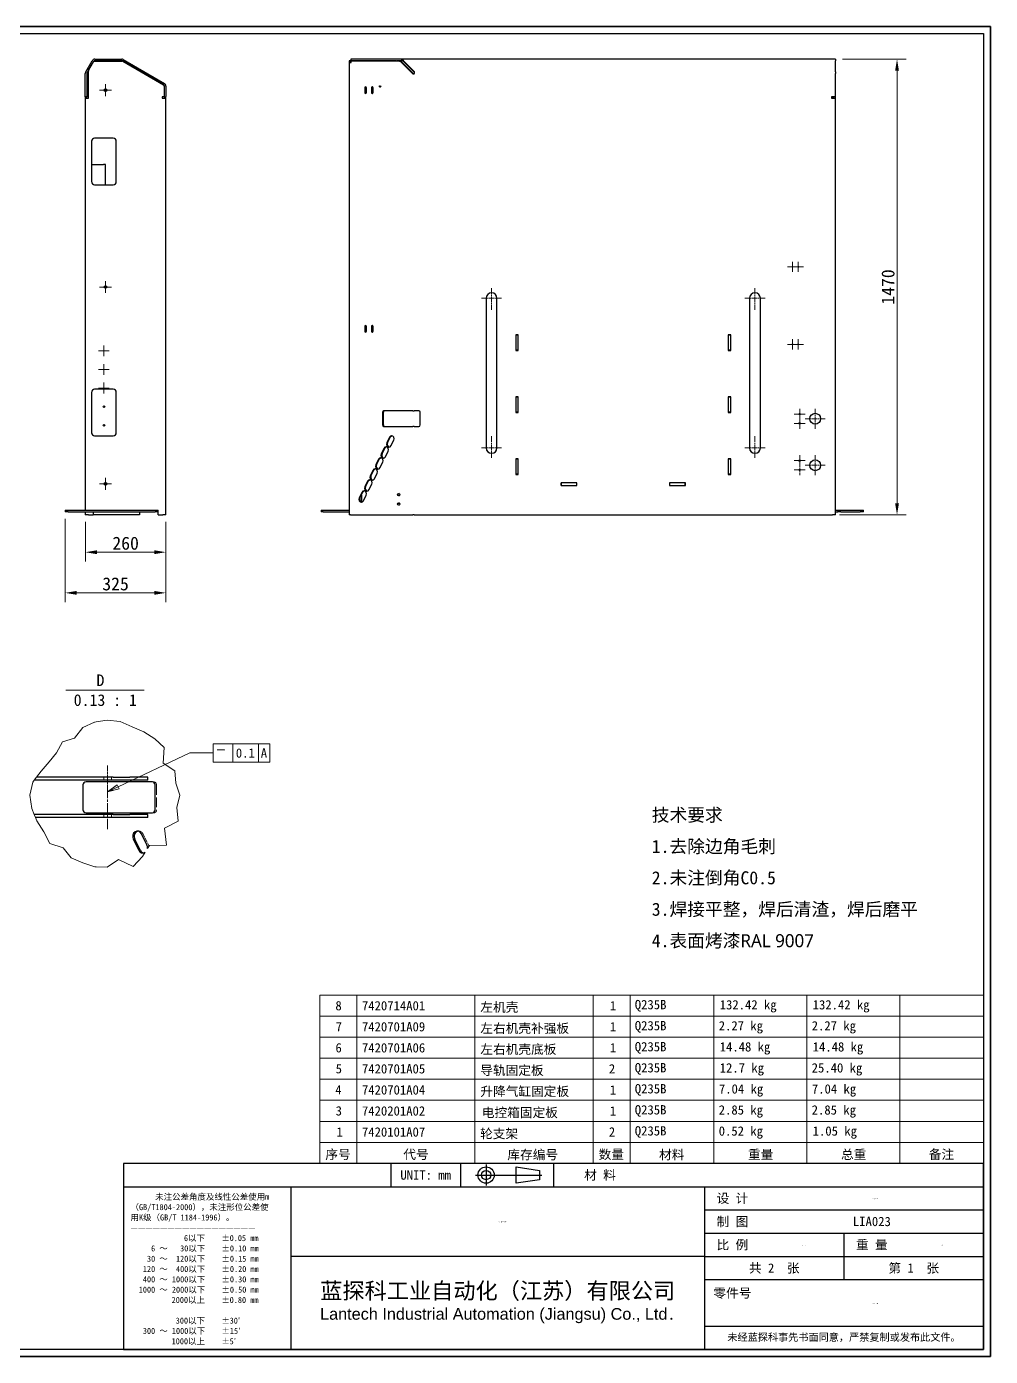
# Model space of a CAD drawing. Header units: millimetres. Extents: x 90 to 6218, y 82 to 4373.
# Drawn here: x 3107 to 6218, y 82 to 4373 of the extents above; entities that cross this region are included whole.
import ezdxf
from ezdxf.enums import TextEntityAlignment as Align

# ---------------------------------------------------------------- set-up
doc = ezdxf.new("R2018")
doc.units = ezdxf.units.MM
doc.header["$LTSCALE"] = 15
doc.linetypes.add('CHAIN', pattern=[0.3543, 0.2362, -0.0295, 0.0591, -0.0295])
doc.linetypes.add('DASHED', pattern=[0.2067, 0.1654, -0.0413])
for name, color, linetype, lineweight in [('1', 7, 'Continuous', 18), ('可见 (ISO)', 7, 'Continuous', 25), ('图框 (ISO)', 7, 'Continuous', 35), ('标题 (ISO)', 7, 'Continuous', 25)]:
    doc.layers.add(name, color=color, linetype=linetype, lineweight=lineweight)
for name, color, linetype, lineweight, true_color in [('中心标记 (ISO)', 1, 'CHAIN', 18, 0xff0000), ('中心线 (ISO)', 1, 'CHAIN', 18, 0xff0000), ('尺寸 (ISO)', 7, 'Continuous', 18, 0x008000), ('折线 (ISO)', 7, 'Continuous', 18, 0x008000), ('符号 (ISO)', 7, 'Continuous', 18, 0x008000), ('隐藏 (ISO)', 5, 'DASHED', 18, 0x0000ff)]:
    doc.layers.add(name, color=color, linetype=linetype, lineweight=lineweight, true_color=true_color)
doc.styles.add('HZ_33', font='simfang.ttf')
doc.styles.get("Standard").update_dxf_attribs({"font": 'simfang.ttf'})
doc.styles.add('文本样式100', font='AIGDT___.TTF')
doc.styles.add('文本样式164', font='SimSun.ttf')
doc.styles.add('最新国标', font='simfang.ttf')
doc.styles.add('注释文本 (ISO)', font='simfang.ttf')
doc.styles.add('添加1', font='simfang.ttf')
doc.dimstyles.new('默认 (GB)', dxfattribs={"dimscale": 15, "dimtxt": 2.8, "dimasz": 2.5, "dimexe": 2, "dimexo": 1.5, "dimgap": 0.5, "dimtad": 1, "dimtoh": 1, "dimdsep": 46, "dimtxsty": '最新国标', "dimcen": 0.09, "dimdle": 10, "dimclrd": 256, "dimclre": 256, "dimclrt": 256, "dimazin": 2, "dimtfac": 0.535714, "dimtdec": 3, "dimtmove": 0, "dimatfit": 3, "dimfxl": 0, "dimtolj": 1, "dimlwd": -1, "dimlwe": -1, "dimarcsym": 0})

# ---------------------------------------------------------------- blocks, each defined once
blk = doc.blocks.new('图框 最新国标')
at = {"layer": '图框 (ISO)'}
for p, q in [((6, 7), (6, 291.5)), ((6, 291.5), (414.5, 291.5)), ((414.5, 291.5), (414.5, 5.5)), ((6, 7), (6, 5.5)), ((6, 7), (6, 5.5)), ((414.5, 5.5), (6, 5.5))]:
    blk.add_line(p, q, dxfattribs=at)
at = {"layer": '图框 (ISO)', "color": 7, "linetype": 'Continuous', "lineweight": 25}
for p, q in [((18, 290), (413, 290)), ((18, 7), (18, 290)), ((18, 290), (413, 290)), ((53, 290), (53, 282)), ((413, 290), (413, 7)), ((413, 290), (413, 7)), ((53, 282), (18, 282)), ((413, 7), (6, 7)), ((413, 7), (18, 7))]:
    blk.add_line(p, q, dxfattribs=at)
at = {"layer": '图框 (ISO)', "lineweight": 30}
blk.add_attdef('零件代号', text='', height=2.5, rotation=180, dxfattribs=at).set_placement((35.5, 286), align=Align.MIDDLE_CENTER)
blk = doc.blocks.new('标题栏 最新国标')
at = {"layer": '标题 (ISO)'}
for p, q in [((381.98, -183.84), (196.98, -183.84)), ((196.98, -183.84), (196.98, -223.84)), ((254.48, -183.84), (254.48, -188.84)), ((269.48, -183.84), (269.48, -188.84)), ((281.48, -188.09), (281.48, -184.59)), ((281.48, -184.59), (286.48, -185.34)), ((286.48, -185.34), (286.48, -187.34)), ((289.48, -183.84), (289.48, -188.84)), ((381.98, -223.84), (381.98, -183.84)), ((383.48, -183.84), (383.48, -225.34)), ((286.48, -187.34), (281.48, -188.09)), ((196.98, -188.84), (381.98, -188.84)), ((232.98, -188.84), (232.98, -223.84)), ((321.98, -188.84), (321.98, -223.84)), ((321.98, -193.84), (381.98, -193.84)), ((321.98, -198.84), (381.98, -198.84)), ((351.98, -198.84), (351.98, -208.84)), ((321.98, -203.84), (232.98, -203.84)), ((321.98, -203.84), (381.98, -203.84)), ((321.98, -208.84), (381.98, -208.84)), ((321.98, -218.84), (381.98, -218.84)), ((196.98, -223.84), (381.98, -223.84)), ((383.48, -225.34), (196.98, -225.34))]:
    blk.add_line(p, q, dxfattribs=at)
at = {"layer": '标题 (ISO)', "linetype": 'CHAIN', "ltscale": 5.000333}
blk.add_line((274.98, -184.09), (274.98, -188.59), dxfattribs=at)
at = {"layer": '标题 (ISO)', "linetype": 'CHAIN', "ltscale": 15.834605}
blk.add_line((272.73, -186.34), (286.98, -186.34), dxfattribs=at)
at = {"layer": '标题 (ISO)'}
for radius in [1.75, 1]:
    blk.add_circle((274.98, -186.34), radius, dxfattribs=at)
at = {"layer": '1', "style": '文本样式164'}
for s, p in [('UNIT: mm', (261.98, -186.34)), ('材 料', (299.48, -186.34)), ('设 计', (327.98, -191.34)), ('制 图', (327.98, -196.34)), ('比 例', (327.98, -201.34)), ('重 量', (357.98, -201.34)), ('共 2  张', (336.98, -206.34)), ('第 1  张', (366.98, -206.34))]:
    blk.add_text(s, height=2, dxfattribs=at).set_placement(p, align=Align.MIDDLE_CENTER)
at = {"layer": '标题 (ISO)', "style": '注释文本 (ISO)'}
for s, insert, char_height, attachment_point, line_spacing_factor in [('\\fSimSun|b0|i0;{\\H1.3000;      未注公差角度及线性公差使用m\\P}\\fSimSun|b0|i0;{\\H1.3000;（GB/T1804-2000），未注形位公差使\\P}\\fSimSun|b0|i0;{\\H1.3000;用K级（GB/T 1184-1996）。\\P}\\fSimSun|b0|i0;{\\H1.3000;—————————————————\\P}\\fSimSun|b0|i0;{\\H1.3000;             6以下    ±0.05 mm\\P}\\fSimSun|b0|i0;{\\H1.3000;     6 ～   30以下    ±0.10 mm\\P}\\fSimSun|b0|i0;{\\H1.3000;    30 ～  120以下    ±0.15 mm\\P}\\fSimSun|b0|i0;{\\H1.3000;   120 ～  400以下    ±0.20 mm\\P}\\fSimSun|b0|i0;{\\H1.3000;   400 ～ 1000以下    ±0.30 mm\\P}\\fSimSun|b0|i0;{\\H1.3000;  1000 ～ 2000以下    ±0.50 mm\\P}\\fSimSun|b0|i0;{\\H1.3000;          2000以上    ±0.80 mm\\P}\\fSimSun|b0|i0;{\\H1.3000;\\P}\\fSimSun|b0|i0;{\\H1.3000;           300以下    ±30′\\P}\\fSimSun|b0|i0;{\\H1.3000;   300 ～ 1000以下    ±15′\\P}\\fSimSun|b0|i0;{\\H1.3000;          1000以上    ±5′}', (198.48, -206.63), 1.3, 4, 1.023913), ('\\pxsm0.94;\\fMicrosoft YaHei|b0|i0;{\\H3.5000;蓝探科工业自动化（江苏）有限公司\\P}\\fArial|b0|i0;{\\H2.5000;Lantech Industrial Automation (Jiangsu) Co., Ltd}\\fFangSong|b0|i0;{\\H2.5000;.}', (277.48, -213.84), 2, 5, 0.978695)]:
    blk.add_mtext(s, dxfattribs=dict(at, insert=insert, char_height=char_height, attachment_point=attachment_point, line_spacing_factor=line_spacing_factor))
at = {"layer": '标题 (ISO)', "attachment_point": 5, "style": '注释文本 (ISO)'}
for s, insert, char_height in [('\\fFangSong|b0|i0;LIA023', (357.98, -196.34), 2), ('\\fFangSong|b0|i0;零件号', (327.98, -211.84), 2), ('\\fSimSun|b0|i0;{\\H1.6000;未经蓝探科事先书面同意，严禁复制或发布此文件。}', (351.98, -221.34), 1.6)]:
    blk.add_mtext(s, dxfattribs=dict(at, insert=insert, char_height=char_height))
at = {"layer": '标题 (ISO)', "lineweight": 30, "flags": 104}
for tag, height, p in [('材料', 2, (324.48, -186.34)), ('设计人', 2, (357.98, -191.34)), ('库存编号', 3.5, (277.48, -196.34)), ('视图比例', 2, (342.98, -201.34)), ('质量\\P3;', 2, (372.98, -201.34)), ('零件代号', 3.5, (357.98, -213.84))]:
    blk.add_attdef(tag, text='', height=height, dxfattribs=at).set_placement(p, align=Align.MIDDLE_CENTER)
blk = doc.blocks.new('明细栏')
at = {"layer": '符号 (ISO)'}
for p, q in [((413, 83.2), (270.2, 83.2)), ((270.2, 83.2), (270.2, 51.53)), ((278.2, 83.2), (278.2, 51.53)), ((303.6, 83.2), (303.6, 51.53)), ((329, 83.2), (329, 51.53)), ((337, 83.2), (337, 51.53)), ((355, 83.2), (355, 51.53)), ((375, 83.2), (375, 51.53)), ((395, 83.2), (395, 51.53)), ((413, 83.2), (413, 51.53)), ((413, 78.68), (270.2, 78.68)), ((413, 74.15), (270.2, 74.15)), ((413, 69.63), (270.2, 69.63)), ((413, 65.1), (270.2, 65.1)), ((413, 60.58), (270.2, 60.58)), ((413, 56.05), (270.2, 56.05)), ((413, 51.53), (270.2, 51.53)), ((270.2, 47), (270.2, 51.53)), ((278.2, 47), (278.2, 51.53)), ((303.6, 47), (303.6, 51.53)), ((329, 47), (329, 51.53)), ((337, 47), (337, 51.53)), ((355, 47), (355, 51.53)), ((375, 47), (375, 51.53)), ((395, 47), (395, 51.53)), ((413, 47), (413, 51.53)), ((413, 47), (270.2, 47))]:
    blk.add_line(p, q, dxfattribs=at)
at = {"layer": '符号 (ISO)', "char_height": 2, "attachment_point": 7, "style": '注释文本 (ISO)'}
for s, insert in [('8', (273.58, 79.9)), ('7420714A01', (279.29, 79.89)), ('左机壳', (304.76, 79.38)), ('1', (332.61, 79.92)), ('Q235B', (337.99, 79.66)), ('132.42 kg', (356.26, 79.47)), ('132.42 kg', (376.26, 79.47)), ('7', (273.64, 75.39)), ('7420701A09', (279.29, 75.37)), ('左右机壳补强板', (304.76, 74.84)), ('1', (332.61, 75.4)), ('Q235B', (337.99, 75.13)), ('2.27 kg', (356.05, 74.95)), ('2.27 kg', (376.05, 74.95)), ('6', (273.59, 70.85)), ('7420701A06', (279.29, 70.84)), ('左右机壳底板', (304.76, 70.33)), ('1', (332.61, 70.87)), ('Q235B', (337.99, 70.61)), ('14.48 kg', (356.26, 70.42)), ('14.48 kg', (376.26, 70.42)), ('12.7 kg', (356.26, 65.9)), ('25.40 kg', (376.05, 65.9)), ('5', (273.63, 66.34)), ('7420701A05', (279.29, 66.32)), ('导轨固定板', (304.74, 65.8)), ('2', (332.41, 66.35)), ('Q235B', (337.99, 66.08)), ('4', (273.55, 61.83)), ('7420701A04 ', (279.29, 61.79)), ('升降气缸固定板', (304.77, 61.28)), ('1', (332.61, 61.82)), ('Q235B', (337.99, 61.56)), ('7.04 kg', (356.09, 61.37)), ('7.04 kg', (376.09, 61.37)), ('3', (273.63, 57.28)), ('7420201A02', (279.29, 57.27)), ('电控箱固定板', (305.08, 56.73)), ('1', (332.61, 57.3)), ('Q235B', (337.99, 57.03)), ('2.85 kg', (356.05, 56.85)), ('2.85 kg', (376.05, 56.85)), ('1', (273.81, 52.77)), ('7420101A07', (279.29, 52.74)), ('轮支架', (304.7, 52.18)), ('2', (332.41, 52.78)), ('Q235B', (337.99, 52.51)), ('0.52 kg', (356.04, 52.32)), ('1.05 kg', (376.26, 52.32)), ('序号', (271.42, 47.71)), ('代号', (288.19, 47.73)), ('库存编号', (310.58, 47.66)), ('数量', (330.21, 47.72)), ('材料', (343.21, 47.68)), ('重量', (362.33, 47.78)), ('总重', (382.36, 47.75)), ('备注', (401.25, 47.74))]:
    blk.add_mtext(s, dxfattribs=dict(at, insert=insert))
blk = doc.blocks.new('*D14')
at = {"layer": 'Defpoints', "color": 0, "transparency": 16777216}
for p in [(3296.6, 2797.4), (3556.6, 2797.4), (3556.6, 2676.9)]:
    blk.add_point(p, dxfattribs=at)
at = {"layer": '尺寸 (ISO)', "color": 116, "true_color": 0x00803f, "transparency": 16777216}
for p, q in [((3296.6, 2774.9), (3296.6, 2646.9)), ((3556.6, 2774.9), (3556.6, 2646.9)), ((3334.1, 2676.9), (3519.1, 2676.9))]:
    blk.add_line(p, q, dxfattribs=at)
for points in [[(3334.1, 2683.1), (3334.1, 2670.6), (3296.6, 2676.9)], [(3519.1, 2683.1), (3519.1, 2670.6), (3556.6, 2676.9)]]:
    blk.add_solid(points, dxfattribs=at)
at = {"layer": '尺寸 (ISO)', "transparency": 16777216, "insert": (3426.6, 2705.6), "char_height": 42, "attachment_point": 5, "style": '最新国标'}
blk.add_mtext('\\A1;260', dxfattribs=at)
blk = doc.blocks.new('*D15')
at = {"layer": 'Defpoints', "color": 0, "transparency": 16777216}
for p in [(3231.6, 2807.4), (3556.6, 2797.4), (3231.6, 2545.7)]:
    blk.add_point(p, dxfattribs=at)
at = {"layer": '尺寸 (ISO)', "color": 116, "true_color": 0x00803f, "transparency": 16777216}
for p, q in [((3231.6, 2784.9), (3231.6, 2515.7)), ((3556.6, 2774.9), (3556.6, 2515.7)), ((3519.1, 2545.7), (3269.1, 2545.7))]:
    blk.add_line(p, q, dxfattribs=at)
for points in [[(3269.1, 2552), (3269.1, 2539.5), (3231.6, 2545.7)], [(3519.1, 2552), (3519.1, 2539.5), (3556.6, 2545.7)]]:
    blk.add_solid(points, dxfattribs=at)
at = {"layer": '尺寸 (ISO)', "transparency": 16777216, "insert": (3394.1, 2574.4), "char_height": 42, "attachment_point": 5, "style": '最新国标'}
blk.add_mtext('\\A1;325', dxfattribs=at)
blk = doc.blocks.new('*D21')
at = {"layer": 'Defpoints', "color": 0, "transparency": 16777216}
for p in [(5717.6, 4267.4), (5916.1, 4267.4), (5707.6, 2797.4)]:
    blk.add_point(p, dxfattribs=at)
at = {"layer": '尺寸 (ISO)', "color": 116, "true_color": 0x00803f, "transparency": 16777216}
for p, q in [((5740.1, 4267.4), (5946.1, 4267.4)), ((5916.1, 2834.9), (5916.1, 4229.9)), ((5730.1, 2797.4), (5946.1, 2797.4))]:
    blk.add_line(p, q, dxfattribs=at)
for points in [[(5909.8, 4229.9), (5922.3, 4229.9), (5916.1, 4267.4)], [(5909.8, 2834.9), (5922.3, 2834.9), (5916.1, 2797.4)]]:
    blk.add_solid(points, dxfattribs=at)
at = {"layer": '尺寸 (ISO)', "transparency": 16777216, "insert": (5887.3, 3532.4), "char_height": 42, "attachment_point": 5, "rotation": 90, "style": '最新国标'}
blk.add_mtext('\\A1;1470', dxfattribs=at)
blk = doc.blocks.new('GDT 标识符号(&T)2')
at = {"layer": '符号 (ISO)'}
for p, q in [((226.83, 128), (242.26, 135.28)), ((242.26, 135.28), (247.26, 135.28)), ((247.26, 137.28), (259.5, 137.28)), ((247.26, 137.28), (247.26, 133.28)), ((251.51, 137.28), (251.51, 133.28)), ((257, 137.28), (257, 133.28)), ((259.5, 137.28), (259.5, 133.28)), ((247.26, 133.28), (259.5, 133.28)), ((226.62, 128.45), (224.67, 127.01)), ((226.83, 128), (224.67, 126.98)), ((224.67, 126.96), (227.05, 127.55)), ((227.05, 127.55), (226.62, 128.45))]:
    blk.add_line(p, q, dxfattribs=at)
at = {"layer": '符号 (ISO)', "flags": 128}
blk.add_lwpolyline([(226.62, 128.45), (224.57, 126.93), (227.05, 127.55), (226.62, 128.45)], dxfattribs=at)
at = {"layer": '符号 (ISO)'}
blk.add_solid([(226.62, 128.45), (224.57, 126.93), (227.05, 127.55), (226.62, 128.45)], dxfattribs=at)
at = {"layer": '符号 (ISO)', "char_height": 2, "attachment_point": 7}
for s, insert, style in [('u', (247.94, 135.05), '文本样式100'), ('0.1', (252.15, 134.24), '注释文本 (ISO)'), ('A', (257.52, 134.28), '注释文本 (ISO)')]:
    blk.add_mtext(s, dxfattribs=dict(at, insert=insert, style=style))

msp = doc.modelspace()

# ---------------------------------------------------------------- linework, layer by layer
at = {"layer": '中心标记 (ISO)', "ltscale": 2.842813}
for p, q in [((3380.749, 4167.378), (3342.373, 4167.378)), ((3361.561, 4186.566), (3361.561, 4148.19)), ((3380.749, 3532.378), (3342.373, 3532.378)), ((3361.561, 3551.566), (3361.561, 3513.19)), ((3380.749, 2897.378), (3342.373, 2897.378)), ((3361.561, 2916.566), (3361.561, 2878.19))]:
    msp.add_line(p, q, dxfattribs=at)
at = {"layer": '中心标记 (ISO)', "ltscale": 2.404479}
for p, q in [((5578.405, 3613.607), (5578.405, 3581.148)), ((5597.605, 3613.607), (5597.605, 3581.148)), ((5594.635, 3597.378), (5562.176, 3597.378)), ((5613.835, 3597.378), (5581.376, 3597.378)), ((5594.635, 3347.378), (5562.176, 3347.378)), ((5578.405, 3363.607), (5578.405, 3331.148)), ((5613.835, 3347.378), (5581.376, 3347.378)), ((5597.605, 3363.607), (5597.605, 3331.148))]:
    msp.add_line(p, q, dxfattribs=at)
at = {"layer": '中心标记 (ISO)', "ltscale": 5.185534}
for p, q in [((4607.605, 3528.878), (4607.605, 3458.878)), ((5457.605, 3528.878), (5457.605, 3458.878)), ((4607.605, 3050.878), (4607.605, 2980.878)), ((5457.605, 3050.878), (5457.605, 2980.878))]:
    msp.add_line(p, q, dxfattribs=at)
at = {"layer": '中心标记 (ISO)', "ltscale": 4.815132}
for p, q in [((4640.105, 3496.378), (4575.105, 3496.378)), ((5490.105, 3496.378), (5425.105, 3496.378)), ((5652.105, 3139.878), (5652.105, 3074.878)), ((5684.605, 3107.378), (5619.605, 3107.378)), ((4640.105, 3013.378), (4575.105, 3013.378)), ((5490.105, 3013.378), (5425.105, 3013.378)), ((5652.105, 2989.878), (5652.105, 2924.878)), ((5684.605, 2957.378), (5619.605, 2957.378))]:
    msp.add_line(p, q, dxfattribs=at)
at = {"layer": '中心标记 (ISO)', "ltscale": 2.586569}
for p, q in [((3374.019, 3326.378), (3339.102, 3326.378)), ((3356.561, 3343.836), (3356.561, 3308.919)), ((3374.019, 3266.378), (3339.102, 3266.378)), ((3356.561, 3283.836), (3356.561, 3248.919)), ((3356.561, 3223.836), (3356.561, 3188.919)), ((3374.019, 3206.378), (3339.102, 3206.378)), ((5602.105, 3139.836), (5602.105, 3104.919)), ((5619.564, 3122.378), (5584.647, 3122.378)), ((5619.564, 3092.378), (5584.647, 3092.378)), ((5602.105, 3109.836), (5602.105, 3074.919)), ((5619.564, 2972.378), (5584.647, 2972.378)), ((5602.105, 2989.836), (5602.105, 2954.919)), ((5619.564, 2942.378), (5584.647, 2942.378)), ((5602.105, 2959.836), (5602.105, 2924.919))]:
    msp.add_line(p, q, dxfattribs=at)
at = {"layer": '中心线 (ISO)', "ltscale": 6.278222}
msp.add_line((3368.595, 1903.978), (3368.595, 1988.728), dxfattribs=at)
at = {"layer": '中心线 (ISO)', "ltscale": 9.466994}
msp.add_line((3368.595, 1783.078), (3368.595, 1910.873), dxfattribs=at)
at = {"layer": '可见 (ISO)'}
for p, q in [((3297.9, 4226.397), (3318.674, 4262.378)), ((3323.004, 4259.878), (3302.23, 4223.897)), ((3307.23, 4231.558), (3323.004, 4258.878)), ((3324.287, 4261.343), (3326.739, 4261.343)), ((3327.334, 4267.378), (3413.881, 4267.378)), ((3413.881, 4262.378), (3327.334, 4262.378)), ((3327.334, 4261.378), (3414.613, 4261.378)), ((3351.561, 4262.378), (3410.221, 4262.378)), ((3351.561, 4262.378), (3351.561, 4261.378)), ((3413.292, 4261.378), (3412.721, 4261.708)), ((3416.754, 4261.343), (3415.208, 4261.343)), ((3549.061, 4185.106), (3416.381, 4261.708)), ((3416.754, 4261.343), (3416.754, 4260.897)), ((3417.113, 4260.708), (3548.561, 4184.817)), ((3418.881, 4266.038), (3551.561, 4189.436)), ((4147.605, 4261.538), (4147.605, 4257.208)), ((4153.605, 4261.538), (4147.605, 4261.538)), ((4147.605, 4257.208), (4147.605, 4256.343)), ((4153.605, 4257.208), (4147.605, 4257.208)), ((4147.605, 4256.343), (4147.605, 2797.378)), ((4147.605, 4256.343), (4152.605, 4256.343)), ((4152.605, 4256.343), (4154.77, 4256.343)), ((4300.99, 4267.378), (4153.605, 4267.378)), ((4153.605, 4267.378), (4153.605, 4262.378)), ((4300.99, 4262.378), (4153.605, 4262.378)), ((4153.605, 4261.708), (4153.605, 4262.378)), ((4153.605, 4257.208), (4153.605, 4261.708)), ((4310.535, 4261.343), (4154.77, 4261.343)), ((4154.77, 4256.343), (4154.77, 4261.343)), ((4303.49, 4267.378), (4300.99, 4267.378)), ((4300.99, 4262.378), (4303.49, 4262.378)), ((4318.185, 4267.378), (4303.49, 4267.378)), ((4318.185, 4262.378), (4303.49, 4262.378)), ((4310.535, 4261.343), (4313.035, 4261.343)), ((4353.131, 4220.362), (4313.37, 4260.122)), ((4355.631, 4220.362), (4315.87, 4260.122)), ((4318.185, 4262.378), (4318.185, 4267.378)), ((5717.605, 4267.378), (4318.185, 4267.378)), ((4323.185, 4262.378), (4359.166, 4226.397)), ((4323.185, 4260.135), (4323.185, 4262.378)), ((4323.185, 4259.878), (4323.185, 4260.135)), ((4359.166, 4223.897), (4323.185, 4259.878)), ((5717.605, 4267.378), (5717.605, 4262.378)), ((5717.605, 4226.397), (5717.605, 4262.378)), ((3296.561, 4146.397), (3296.561, 4221.397)), ((3301.561, 4221.397), (3301.561, 4146.397)), ((3301.561, 4220.362), (3302.23, 4220.362)), ((3302.23, 4220.362), (3306.561, 4227.862)), ((3306.561, 4141.397), (3306.561, 4229.058)), ((4353.131, 4220.362), (4358.131, 4220.362)), ((4358.131, 4221.397), (4359.166, 4221.397)), ((4358.131, 4220.362), (4358.131, 4221.397)), ((4359.166, 4221.397), (4359.166, 4226.397)), ((5717.605, 4226.397), (5717.605, 4221.397)), ((5717.605, 4146.397), (5717.605, 4221.397)), ((3551.061, 4180.487), (3551.061, 4146.397)), ((3551.061, 4179.91), (3551.061, 4146.378)), ((3551.561, 4147.397), (3551.561, 4180.776)), ((3556.561, 4180.776), (3556.561, 4147.397)), ((4198.071, 4174.878), (4198.071, 4159.878)), ((4200.571, 4159.878), (4200.571, 4174.878)), ((4204.133, 4159.878), (4204.133, 4174.878)), ((4219.722, 4174.878), (4219.722, 4159.878)), ((4222.222, 4159.878), (4222.222, 4174.878)), ((4225.784, 4159.878), (4225.784, 4174.878)), ((3296.561, 4146.397), (3296.561, 4141.397)), ((3301.561, 4146.397), (3296.561, 4146.397)), ((3296.561, 4141.397), (3296.561, 2812.378)), ((3296.561, 4141.397), (3306.561, 4141.397)), ((3301.561, 4141.397), (3301.561, 4146.397)), ((3544.061, 4146.397), (3544.061, 4141.397)), ((3551.061, 4146.397), (3544.061, 4146.397)), ((3551.061, 4146.378), (3544.061, 4146.378)), ((3544.061, 4141.397), (3546.561, 4141.397)), ((3546.561, 4141.397), (3556.561, 4141.397)), ((3551.561, 4147.397), (3551.561, 4142.397)), ((3556.561, 4142.397), (3551.561, 4142.397)), ((3556.561, 4142.397), (3556.561, 4147.397)), ((3556.561, 2797.378), (3556.561, 4141.397)), ((5705.105, 4146.397), (5705.105, 4141.397)), ((5717.605, 4146.397), (5705.105, 4146.397)), ((5712.605, 4142.397), (5705.105, 4142.397)), ((5705.105, 4141.397), (5707.605, 4141.397)), ((5707.605, 4141.397), (5717.605, 4141.397)), ((5712.605, 4141.397), (5712.605, 4146.397)), ((5717.605, 4141.397), (5717.605, 4146.397)), ((5717.605, 2797.378), (5717.605, 4141.397)), ((3316.561, 4002.378), (3316.561, 3872.378)), ((3386.561, 4012.378), (3326.561, 4012.378)), ((3396.561, 3872.378), (3396.561, 4002.378)), ((3316.561, 3927.378), (3355.561, 3927.378)), ((3361.561, 3927.378), (3355.561, 3927.378)), ((3361.561, 3862.378), (3361.561, 3927.378)), ((3326.561, 3862.378), (3386.561, 3862.378)), ((4590.105, 3496.378), (4590.105, 3013.378)), ((4625.105, 3013.378), (4625.105, 3496.378)), ((5440.105, 3496.378), (5440.105, 3013.378)), ((5475.105, 3013.378), (5475.105, 3496.378)), ((4198.071, 3404.878), (4198.071, 3389.878)), ((4200.571, 3389.878), (4200.571, 3404.878)), ((4204.133, 3389.878), (4204.133, 3404.878)), ((4219.722, 3404.878), (4219.722, 3389.878)), ((4222.222, 3389.878), (4222.222, 3404.878)), ((4225.784, 3389.878), (4225.784, 3404.878)), ((4685.605, 3377.878), (4685.605, 3327.878)), ((4693.605, 3377.878), (4685.605, 3377.878)), ((4693.605, 3377.378), (4685.605, 3377.378)), ((4693.605, 3327.878), (4693.605, 3377.878)), ((5371.605, 3377.878), (5371.605, 3327.878)), ((5379.605, 3377.878), (5371.605, 3377.878)), ((5379.605, 3377.378), (5371.605, 3377.378)), ((5379.605, 3327.878), (5379.605, 3377.878)), ((4693.605, 3328.378), (4685.605, 3328.378)), ((4685.605, 3327.878), (4693.605, 3327.878)), ((5379.605, 3328.378), (5371.605, 3328.378)), ((5371.605, 3327.878), (5379.605, 3327.878)), ((3316.561, 3192.378), (3316.561, 3062.378)), ((3386.561, 3202.378), (3326.561, 3202.378)), ((3396.561, 3062.378), (3396.561, 3192.378)), ((4685.605, 3177.878), (4685.605, 3127.878)), ((4693.605, 3177.878), (4685.605, 3177.878)), ((4693.605, 3177.378), (4685.605, 3177.378)), ((4693.605, 3127.878), (4693.605, 3177.878)), ((5371.605, 3177.878), (5371.605, 3127.878)), ((5379.605, 3177.878), (5371.605, 3177.878)), ((5379.605, 3177.378), (5371.605, 3177.378)), ((5379.605, 3127.878), (5379.605, 3177.878)), ((4353.131, 3133.378), (4260.188, 3133.378)), ((4353.131, 3133.378), (4358.131, 3133.378)), ((4372.605, 3133.378), (4358.131, 3133.378)), ((4255.858, 3128.378), (4255.858, 3087.378)), ((4258.358, 3087.378), (4258.358, 3128.378)), ((4377.605, 3087.378), (4377.605, 3128.378)), ((4693.605, 3128.378), (4685.605, 3128.378)), ((4685.605, 3127.878), (4693.605, 3127.878)), ((5379.605, 3128.378), (5371.605, 3128.378)), ((5371.605, 3127.878), (5379.605, 3127.878)), ((3326.561, 3052.378), (3386.561, 3052.378)), ((3358.391, 3087.378), (3358.391, 3088.019)), ((4260.188, 3082.378), (4353.131, 3082.378)), ((4278.357, 3047.6), (4269.264, 3029.413)), ((4271.764, 3029.413), (4280.857, 3047.6)), ((4358.131, 3082.378), (4353.131, 3082.378)), ((4358.131, 3082.378), (4372.605, 3082.378)), ((4260.603, 3012.093), (4251.51, 2993.906)), ((4254.01, 2993.906), (4263.103, 3012.093)), ((4265.01, 2984.906), (4274.103, 3003.093)), ((4282.764, 3020.413), (4291.857, 3038.6)), ((4242.85, 2976.585), (4233.757, 2958.399)), ((4236.257, 2958.399), (4245.35, 2976.585)), ((4247.257, 2949.399), (4256.35, 2967.585)), ((4685.605, 2977.878), (4685.605, 2927.878)), ((4693.605, 2977.878), (4685.605, 2977.878)), ((4693.605, 2977.378), (4685.605, 2977.378)), ((4693.605, 2927.878), (4693.605, 2977.878)), ((5371.605, 2977.878), (5371.605, 2927.878)), ((5379.605, 2977.878), (5371.605, 2977.878)), ((5379.605, 2977.378), (5371.605, 2977.378)), ((5379.605, 2927.878), (5379.605, 2977.878)), ((4225.096, 2941.078), (4216.003, 2922.892)), ((4218.503, 2922.892), (4227.596, 2941.078)), ((4229.503, 2913.892), (4238.596, 2932.078)), ((4693.605, 2928.378), (4685.605, 2928.378)), ((4685.605, 2927.878), (4693.605, 2927.878)), ((5379.605, 2928.378), (5371.605, 2928.378)), ((5371.605, 2927.878), (5379.605, 2927.878)), ((4207.343, 2905.571), (4198.249, 2887.385)), ((4200.749, 2887.385), (4209.843, 2905.571)), ((4211.749, 2878.385), (4220.843, 2896.571)), ((4832.105, 2900.378), (4832.105, 2892.378)), ((4883.105, 2900.378), (4832.105, 2900.378)), ((4832.105, 2892.378), (4883.105, 2892.378)), ((4832.605, 2892.378), (4832.605, 2900.378)), ((4882.605, 2892.378), (4882.605, 2900.378)), ((4883.105, 2892.378), (4883.105, 2900.378)), ((5182.105, 2900.378), (5182.105, 2892.378)), ((5233.105, 2900.378), (5182.105, 2900.378)), ((5182.105, 2892.378), (5233.105, 2892.378)), ((5182.605, 2892.378), (5182.605, 2900.378)), ((5232.605, 2892.378), (5232.605, 2900.378)), ((5233.105, 2892.378), (5233.105, 2900.378)), ((4189.589, 2870.064), (4180.496, 2851.878)), ((4182.996, 2851.878), (4192.089, 2870.064)), ((4187.605, 2861.096), (4187.605, 2838.724)), ((4193.996, 2842.878), (4203.089, 2861.064)), ((3231.561, 2812.378), (3241.561, 2812.378)), ((3231.561, 2812.378), (3231.561, 2807.378)), ((3241.561, 2807.378), (3231.561, 2807.378)), ((3241.561, 2812.378), (3521.561, 2812.378)), ((3241.561, 2807.378), (3521.561, 2807.378)), ((3296.561, 2807.378), (3296.561, 2797.378)), ((3306.561, 2797.378), (3296.561, 2797.378)), ((3306.561, 2797.378), (3321.561, 2797.378)), ((3321.561, 2807.378), (3321.561, 2797.378)), ((3418.004, 2797.378), (3321.561, 2797.378)), ((3422.334, 2797.378), (3418.004, 2797.378)), ((3471.561, 2797.378), (3422.334, 2797.378)), ((3471.561, 2807.378), (3471.561, 2797.378)), ((3521.561, 2812.378), (3531.561, 2812.378)), ((3531.561, 2807.378), (3521.561, 2807.378)), ((3531.561, 2807.378), (3531.561, 2812.378)), ((3531.561, 2797.378), (3531.561, 2807.378)), ((3531.561, 2797.378), (3546.561, 2797.378)), ((3556.561, 2797.378), (3546.561, 2797.378)), ((4057.605, 2812.378), (4063.605, 2812.378)), ((4057.605, 2812.378), (4057.605, 2807.378)), ((4063.605, 2807.378), (4057.605, 2807.378)), ((4063.605, 2812.378), (4147.605, 2812.378)), ((4063.605, 2807.378), (4147.605, 2807.378)), ((4152.605, 2797.378), (4147.605, 2797.378)), ((4152.605, 2797.378), (4353.131, 2797.378)), ((4358.131, 2797.378), (4353.131, 2797.378)), ((4358.131, 2797.378), (5707.605, 2797.378)), ((5717.605, 2797.378), (5707.605, 2797.378)), ((5717.605, 2812.378), (5724.605, 2812.378)), ((5717.605, 2807.378), (5724.605, 2807.378)), ((5724.605, 2812.378), (5734.605, 2812.378)), ((5724.605, 2812.378), (5724.605, 2807.378)), ((5734.605, 2807.378), (5724.605, 2807.378)), ((5734.605, 2812.378), (5797.605, 2812.378)), ((5734.605, 2807.378), (5797.605, 2807.378)), ((5797.605, 2812.378), (5807.605, 2812.378)), ((5807.605, 2807.378), (5797.605, 2807.378)), ((5807.605, 2807.378), (5807.605, 2812.378)), ((3386.695, 1941.478), (3131.679, 1941.478)), ((3386.695, 1951.228), (3139.127, 1951.228)), ((3326.983, 1935.628), (3298.757, 1935.628)), ((3331.858, 1935.628), (3326.983, 1935.628)), ((3513.095, 1935.628), (3331.858, 1935.628)), ((3386.695, 1951.228), (3439.97, 1951.228)), ((3439.97, 1941.478), (3386.695, 1941.478)), ((3498.47, 1951.228), (3439.97, 1951.228)), ((3498.47, 1941.478), (3439.97, 1941.478)), ((3498.47, 1941.478), (3498.47, 1951.228)), ((3289.007, 1925.878), (3289.007, 1845.928)), ((3521.539, 1845.928), (3521.539, 1925.878)), ((3386.695, 1830.328), (3131.874, 1830.328)), ((3386.695, 1820.578), (3135.81, 1820.578)), ((3298.757, 1836.178), (3326.983, 1836.178)), ((3326.983, 1836.178), (3331.858, 1836.178)), ((3331.858, 1836.178), (3513.095, 1836.178)), ((3386.695, 1830.328), (3439.97, 1830.328)), ((3439.97, 1820.578), (3386.695, 1820.578)), ((3498.47, 1830.328), (3439.97, 1830.328)), ((3498.47, 1820.578), (3439.97, 1820.578)), ((3498.47, 1820.578), (3498.47, 1830.328)), ((3495.398, 1732.897), (3477.666, 1768.36)), ((3451.341, 1750.81), (3469.073, 1715.347)), ((3473.948, 1715.347), (3456.216, 1750.81))]:
    msp.add_line(p, q, dxfattribs=at)
for centre, radius in [((3361.561, 4167.378), 4.188), ((5578.405, 3597.378), 1.23), ((5597.605, 3597.378), 1.23), ((3361.561, 3532.378), 4.188), ((5578.405, 3347.378), 1.23), ((5597.605, 3347.378), 1.23), ((3356.561, 3146.378), 2.458), ((3356.561, 3086.378), 2.458), ((5602.105, 3122.378), 2.458), ((5602.105, 3092.378), 2.458), ((5652.105, 3107.378), 17.5), ((5602.105, 2972.378), 2.458), ((5652.105, 2957.378), 17.5), ((5602.105, 2942.378), 2.458), ((3361.561, 2897.378), 4.188)]:
    msp.add_circle(centre, radius, dxfattribs=at)
for centre, radius, start, end in [((3327.334, 4257.378), 10, 90, 150), ((3327.334, 4257.378), 5, 90, 150), ((3327.334, 4256.378), 5, 90, 150), ((3410.221, 4257.378), 5, 60, 90), ((3413.881, 4257.378), 10, 60, 90), ((3413.881, 4257.378), 5, 60, 90), ((3414.613, 4256.378), 5, 60, 90), ((3306.561, 4221.397), 10, 150, 180), ((3306.561, 4221.397), 5, 150, 180), ((3311.561, 4229.058), 5, 150, 180), ((3546.061, 4180.487), 5, 0, 60), ((3546.561, 4180.776), 5, 0, 60), ((3545.061, 4179.91), 6, 0, 0.267261), ((3546.561, 4180.776), 10, 0, 60), ((3326.561, 4002.378), 10, 90, 180), ((3386.561, 4002.378), 10, 0, 90), ((3326.561, 3872.378), 10, 180, 270), ((3386.561, 3872.378), 10, 270, 0), ((4607.605, 3496.378), 17.5, 0, 180), ((5457.605, 3496.378), 17.5, 0, 180), ((3326.561, 3192.378), 10, 90, 180), ((3386.561, 3192.378), 10, 0, 90), ((4372.605, 3128.378), 5, 0, 90), ((3326.561, 3062.378), 10, 180, 270), ((3386.561, 3062.378), 10, 270, 0), ((4372.605, 3087.378), 5, 270, 0), ((4607.605, 3013.378), 17.5, 180, 0), ((5457.605, 3013.378), 17.5, 180, 0), ((3298.757, 1925.878), 9.75, 90, 180), ((3298.757, 1845.928), 9.75, 180, 270)]:
    msp.add_arc(centre, radius, start, end, dxfattribs=at)
for centre, major_axis, ratio, start_param, end_param in [((4310.535, 4256.343), (0, 5), 0.8660254, 5.56946093, 6.28318531), ((4313.035, 4256.343), (0, 5), 0.8660254, 5.56946093, 6.28318531), ((4201.102, 4174.878), (0, 3.5), 0.8660254, 4.71238898, 7.85398163), ((4203.602, 4174.878), (0, 3.5), 0.8660254, 0.42507933, 1.57079633), ((4222.753, 4174.878), (0, 3.5), 0.8660254, 4.71238898, 7.85398163), ((4225.253, 4174.878), (0, 3.5), 0.8660254, 0.42507933, 1.57079633), ((4250.368, 4179.378), (0, 2.458), 0.8660254, 0.62746691, 2.51412574), ((4201.102, 4159.878), (0, -3.5), 0.8660254, 4.71238898, 7.85398163), ((4203.602, 4159.878), (0, 3.5), 0.8660254, 1.57079633, 2.71651333), ((4222.753, 4159.878), (0, -3.5), 0.8660254, 4.71238898, 7.85398163), ((4225.253, 4159.878), (0, 3.5), 0.8660254, 1.57079633, 2.71651333), ((4201.102, 3404.878), (0, 3.5), 0.8660254, 4.71238898, 7.85398163), ((4201.102, 3389.878), (0, -3.5), 0.8660254, 4.71238898, 7.85398163), ((4203.602, 3404.878), (0, 3.5), 0.8660254, 0.42507933, 1.57079633), ((4203.602, 3389.878), (0, 3.5), 0.8660254, 1.57079633, 2.71651333), ((4222.753, 3404.878), (0, 3.5), 0.8660254, 4.71238898, 7.85398163), ((4222.753, 3389.878), (0, -3.5), 0.8660254, 4.71238898, 7.85398163), ((4225.253, 3404.878), (0, 3.5), 0.8660254, 0.42507933, 1.57079633), ((4225.253, 3389.878), (0, 3.5), 0.8660254, 1.57079633, 2.71651333), ((4260.188, 3128.378), (0, 5), 0.8660254, 0, 1.57079633), ((4262.688, 3128.378), (0, 5), 0.8660254, 0, 1.57079633), ((3355.891, 3087.378), (0, -5), 0.5, 0.90479208, 1.57079633), ((4260.188, 3087.378), (0, -5), 0.8660254, 4.71238898, 6.28318531), ((4262.688, 3087.378), (0, -5), 0.8660254, 4.71238898, 6.28318531), ((4285.107, 3043.1), (0, 9), 0.8660254, 4.1887902, 7.33038286), ((4287.607, 3043.1), (0, 9), 0.8660254, 0.16107063, 1.04719755), ((4267.353, 3007.593), (0, 9), 0.8660254, 4.1887902, 7.33038286), ((4269.853, 3007.593), (0, 9), 0.8660254, 0.16107063, 1.04719755), ((4276.014, 3024.913), (0, -9), 0.8660254, 4.1887902, 7.33038286), ((4278.514, 3024.913), (0, -9), 0.8660254, 4.1887902, 6.12211467), ((4249.6, 2972.085), (0, 9), 0.8660254, 4.1887902, 7.33038286), ((4252.1, 2972.085), (0, 9), 0.8660254, 0.16107063, 1.04719755), ((4258.26, 2989.406), (0, -9), 0.8660254, 4.1887902, 7.33038286), ((4260.76, 2989.406), (0, -9), 0.8660254, 4.1887902, 6.12211467), ((4222.753, 2918.392), (0, -9), 0.8660254, 4.1887902, 7.33038286), ((4225.253, 2918.392), (0, -9), 0.8660254, 4.1887902, 6.12211467), ((4231.846, 2936.578), (0, 9), 0.8660254, 4.1887902, 7.33038286), ((4234.346, 2936.578), (0, 9), 0.8660254, 0.16107063, 1.04719755), ((4240.507, 2953.899), (0, -9), 0.8660254, 4.1887902, 7.33038286), ((4243.007, 2953.899), (0, -9), 0.8660254, 4.1887902, 6.12211467), ((4196.339, 2865.564), (0, 9), 0.8660254, 4.1887902, 7.33038286), ((4198.839, 2865.564), (0, 9), 0.8660254, 0.16107063, 1.04719755), ((4204.999, 2882.885), (0, -9), 0.8660254, 4.1887902, 7.33038286), ((4207.499, 2882.885), (0, -9), 0.8660254, 4.1887902, 6.12211467), ((4214.093, 2901.071), (0, 9), 0.8660254, 4.1887902, 7.33038286), ((4216.593, 2901.071), (0, 9), 0.8660254, 0.16107063, 1.04719755), ((4187.246, 2847.378), (0, -9), 0.8660254, 4.1887902, 7.33038286), ((4189.746, 2847.378), (0, -9), 0.8660254, 4.1887902, 6.12211467), ((4310.32, 2862.378), (0, -4.188), 0.8660254, 3.49345386, 5.9313241), ((4310.32, 2832.378), (0, -4.188), 0.8660254, 3.49345386, 5.9313241), ((3513.095, 1925.878), (0, 9.75), 0.8660254, 4.71238898, 6.28318531), ((3513.095, 1845.928), (0, -9.75), 0.8660254, 0, 1.57079633), ((3464.504, 1759.585), (0, 17.55), 0.8660254, 5.23598776, 8.37758041), ((3469.379, 1759.585), (0, 17.55), 0.8660254, 0.16107063, 2.0943951), ((3482.236, 1724.122), (0, 17.55), 0.8660254, 4.52581547, 5.23598776), ((3482.236, 1724.122), (0, -17.55), 0.8660254, 5.23598776, 6.78383525), ((3487.111, 1724.122), (0, -17.55), 0.8660254, 5.23598776, 6.12211467)]:
    msp.add_ellipse(centre, major_axis=major_axis, ratio=ratio, start_param=start_param, end_param=end_param, dxfattribs=at)
for centre, major_axis in [((4247.868, 4179.378), (0, -2.458)), ((4307.82, 2862.378), (0, -4.188)), ((4307.82, 2832.378), (0, -4.188))]:
    msp.add_ellipse(centre, major_axis=major_axis, ratio=0.8660254, dxfattribs=at)
for points, knots in [([(4318.185, 4267.378), (4319.384, 4267.378), (4320.582, 4266.391), (4321.781, 4264.675), (4322.249, 4264.004), (4322.717, 4263.227), (4323.185, 4262.378)], [0, 0, 0, 0, 0.75299965, 0.75299965, 0.75299965, 1.04719755, 1.04719755, 1.04719755, 1.04719755]), ([(4323.185, 4259.878), (4321.76, 4261.171), (4320.335, 4262.095), (4318.91, 4262.321), (4318.668, 4262.359), (4318.427, 4262.378), (4318.185, 4262.378)], [0, 0, 0, 0, 0.89547254, 0.89547254, 0.89547254, 1.04719755, 1.04719755, 1.04719755, 1.04719755])]:
    msp.add_open_spline(points, degree=3, knots=knots, dxfattribs=at)
at = {"layer": '折线 (ISO)'}
for p, q in [((3261.3, 2076.573), (3288.033, 2110.951)), ((3288.033, 2110.951), (3325.96, 2128.166)), ((3325.96, 2128.166), (3326.983, 2128.334)), ((3326.983, 2128.334), (3331.858, 2129.134)), ((3331.858, 2129.134), (3367.487, 2134.982)), ((3367.487, 2134.982), (3409.528, 2131.073)), ((3409.528, 2131.073), (3447.878, 2113.523)), ((3447.878, 2113.523), (3485.532, 2097.11)), ((3203.818, 2029.986), (3222.948, 2064.906)), ((3222.948, 2064.906), (3261.3, 2076.573)), ((3485.532, 2097.11), (3520.637, 2075.168)), ((3520.637, 2075.168), (3551.543, 2047.092)), ((3180.209, 2000.776), (3203.818, 2029.986)), ((3551.543, 2047.092), (3547.316, 1996.475)), ((3153.795, 1970.428), (3180.209, 2000.776)), ((3547.316, 1996.475), (3585.347, 1971.945)), ((3117.705, 1892.651), (3126.799, 1935.091)), ((3126.799, 1935.091), (3131.679, 1941.478)), ((3131.679, 1941.478), (3139.127, 1951.228)), ((3139.127, 1951.228), (3153.795, 1970.428)), ((3585.347, 1971.945), (3588.495, 1931.62)), ((3588.495, 1931.62), (3601.855, 1892.651)), ((3124.045, 1849.725), (3117.705, 1892.651)), ((3601.855, 1892.651), (3592.398, 1852.993)), ((3131.874, 1830.328), (3124.045, 1849.725)), ((3592.398, 1852.993), (3596.359, 1809.348)), ((3135.81, 1820.578), (3131.874, 1830.328)), ((3140.121, 1809.896), (3135.81, 1820.578)), ((3162.556, 1774.334), (3140.121, 1809.896)), ((3596.359, 1809.348), (3551.761, 1786.26)), ((3181.723, 1736.776), (3162.556, 1774.334)), ((3551.761, 1786.26), (3558.889, 1732.046)), ((3225.012, 1722.855), (3181.723, 1736.776)), ((3250.746, 1690.45), (3225.012, 1722.855)), ((3503.368, 1730.715), (3497.171, 1720.866)), ((3558.889, 1732.046), (3503.368, 1730.715)), ((3288.079, 1674.478), (3250.746, 1690.45)), ((3326.837, 1662.111), (3288.079, 1674.478)), ((3404.092, 1685.057), (3367.487, 1660.594)), ((3450.996, 1663.214), (3404.092, 1685.057)), ((3481.263, 1695.586), (3450.996, 1663.214)), ((3489.531, 1708.725), (3481.263, 1695.586)), ((3326.983, 1662.106), (3326.837, 1662.111)), ((3331.858, 1661.924), (3326.983, 1662.106)), ((3367.487, 1660.594), (3331.858, 1661.924))]:
    msp.add_line(p, q, dxfattribs=at)
at = {"layer": '符号 (ISO)'}
msp.add_line((3233.464, 2232.105), (3486.096, 2232.105), dxfattribs=at)
at = {"layer": '隐藏 (ISO)', "ltscale": 1.237953}
for p, q in [((3355.92, 1941.478), (3355.92, 1951.228)), ((3381.27, 1941.478), (3381.27, 1951.228)), ((3517.97, 1935.628), (3513.095, 1935.628)), ((3355.92, 1820.578), (3355.92, 1830.328)), ((3381.27, 1820.578), (3381.27, 1830.328)), ((3513.095, 1836.178), (3517.97, 1836.178)), ((3464.504, 1777.135), (3469.379, 1777.135)), ((3482.236, 1706.572), (3487.111, 1706.572))]:
    msp.add_line(p, q, dxfattribs=at)
at = {"layer": '隐藏 (ISO)', "ltscale": 12.893082}
msp.add_line((3526.414, 1925.878), (3526.414, 1845.928), dxfattribs=at)
at = {"layer": '隐藏 (ISO)', "ltscale": 5.199722}
msp.add_line((3482.541, 1768.36), (3500.273, 1732.897), dxfattribs=at)
at = {"layer": '隐藏 (ISO)', "ltscale": 1.944629}
for centre, major_axis, start_param, end_param in [((3517.97, 1925.878), (0, 9.75), 4.71238898, 6.28318531), ((3517.97, 1845.928), (0, -9.75), 0, 1.57079633)]:
    msp.add_ellipse(centre, major_axis=major_axis, ratio=0.8660254, start_param=start_param, end_param=end_param, dxfattribs=at)
at = {"layer": '隐藏 (ISO)', "ltscale": 2.69252}
msp.add_ellipse((3469.379, 1759.585), major_axis=(0, 17.55), ratio=0.8660254, start_param=5.23598776, end_param=6.44425594, dxfattribs=at)
at = {"layer": '隐藏 (ISO)', "ltscale": 0.627306}
msp.add_ellipse((3487.111, 1724.122), major_axis=(0, -17.55), ratio=0.8660254, start_param=1.81285726, end_param=2.0943951, dxfattribs=at)
at = {"layer": '隐藏 (ISO)', "ltscale": 0.519331}
msp.add_ellipse((3487.111, 1724.122), major_axis=(0, -17.55), ratio=0.8660254, start_param=6.12211467, end_param=6.3552008, dxfattribs=at)

# ---------------------------------------------------------------- block references
ref = msp.add_blockref('图框 最新国标', (0, 0), dxfattribs=dict(xscale=15, yscale=15, zscale=15))
lines = msp.add_mtext('7420714A00', dxfattribs={"layer": '图框 (ISO)', "insert": (532.5, 4290), "char_height": 2.5, "attachment_point": 1, "rotation": 180})
ref.add_attrib('零件代号', '', (532.5, 4290)).embed_mtext(lines)
ref = msp.add_blockref('标题栏 最新国标', (465.262, 3462.664), dxfattribs=dict(xscale=15, yscale=15, zscale=15))
lines = msp.add_mtext('7420714A00', dxfattribs={"layer": '标题 (ISO)', "insert": (5835, 255), "char_height": 2.5, "attachment_point": 1})
ref.add_attrib('零件代号', '', (5835, 255), dxfattribs={"flags": 104}).embed_mtext(lines)
lines = msp.add_mtext('左机壳焊接位置图', dxfattribs={"layer": '标题 (ISO)', "insert": (4627.5, 517.5), "char_height": 2.5, "attachment_point": 1})
ref.add_attrib('库存编号', '', (4627.5, 517.5), dxfattribs={"flags": 104}).embed_mtext(lines)
lines = msp.add_mtext('无', dxfattribs={"layer": '标题 (ISO)', "insert": (6060, 442.5), "char_height": 2.5, "attachment_point": 1})
ref.add_attrib('质量\\P3;', '', (6060, 442.5), dxfattribs={"flags": 104}).embed_mtext(lines)
lines = msp.add_mtext('1 : 15', dxfattribs={"layer": '标题 (ISO)', "insert": (5610, 442.5), "char_height": 2.5, "attachment_point": 1})
ref.add_attrib('视图比例', '', (5610, 442.5), dxfattribs={"flags": 104}).embed_mtext(lines)
lines = msp.add_mtext('zhengxiaobo', dxfattribs={"layer": '标题 (ISO)', "insert": (5835, 592.5), "char_height": 2.5, "attachment_point": 1})
ref.add_attrib('设计人', '', (5835, 592.5), dxfattribs={"flags": 104}).embed_mtext(lines)
at = {"layer": '符号 (ISO)', "xscale": 15, "yscale": 15, "zscale": 15}
for name in ['GDT 标识符号(&T)2', '明细栏']:
    msp.add_blockref(name, (0, 0), dxfattribs=at)

# ---------------------------------------------------------------- texts
at = {"layer": '符号 (ISO)', "char_height": 37.5, "attachment_point": 7, "style": 'HZ_33'}
for s, insert in [('D ', (3332.67, 2245.023)), (' 0.13 : 1', (3233.464, 2180.371))]:
    msp.add_mtext(s, dxfattribs=dict(at, insert=insert))
at = {"layer": '符号 (ISO)', "insert": (5124.572, 1624.198), "char_height": 42, "width": 943.15789, "attachment_point": 4, "line_spacing_factor": 1.44864, "style": '添加1'}
msp.add_mtext('\\fFangSong|b0|i0;{\\H42.0000;技术要求\\P}\\fFangSong|b0|i0;{\\H42.0000;1.去除边角毛刺\\P}\\fFangSong|b0|i0;{\\H42.0000;2.未注倒角C0.5\\P}\\fFangSong|b0|i0;{\\H42.0000;3.焊接平整，焊后清渣，焊后磨平\\P}\\fFangSong|b0|i0;{\\H42.0000;4.表面烤漆}\\fSegoe UI|b0|i0;{\\H42.0000;RAL 9007\\P}', dxfattribs=at)

# ---------------------------------------------------------------- dimensions: what is measured, and where the dimension line sits
at = {"layer": '尺寸 (ISO)', "color": 116, "true_color": 0x00803f}
for base, p1, p2, angle, picture, middle in [((5916.077, 4267.378), (5707.605, 2797.378), (5717.605, 4267.378), 270, '*D21', (5916.077, 3532.378)), ((3556.561, 2676.895), (3296.561, 2797.378), (3556.561, 2797.378), 180, '*D14', (3426.561, 2676.895))]:
    dim = msp.add_linear_dim(base=base, p1=p1, p2=p2, angle=angle, dimstyle='默认 (GB)', override={"dimgap": 0.5, "dimtoh": 0, "dimdec": 2, "dimtol": 0, "dimlim": 0, "dimtp": 0, "dimtm": 0, "dimtdec": 3, "dimtofl": 0, "dimatfit": 1}, dxfattribs=at)
    dim.commit()
    dim.dimension.update_dxf_attribs({"geometry": picture, "text_midpoint": middle, "dimtype": 160})
dim = msp.add_linear_dim(base=(3231.561, 2545.703), p1=(3556.561, 2797.378), p2=(3231.561, 2807.378), dimstyle='默认 (GB)', override={"dimgap": 0.5, "dimtoh": 0, "dimdec": 2, "dimtol": 0, "dimlim": 0, "dimtp": 0, "dimtm": 0, "dimtdec": 3, "dimtofl": 0, "dimatfit": 1}, dxfattribs=at)
dim.commit()
dim.dimension.update_dxf_attribs({"geometry": '*D15', "text_midpoint": (3394.061, 2545.703), "dimtype": 160})

doc.saveas('drawing.dxf')
